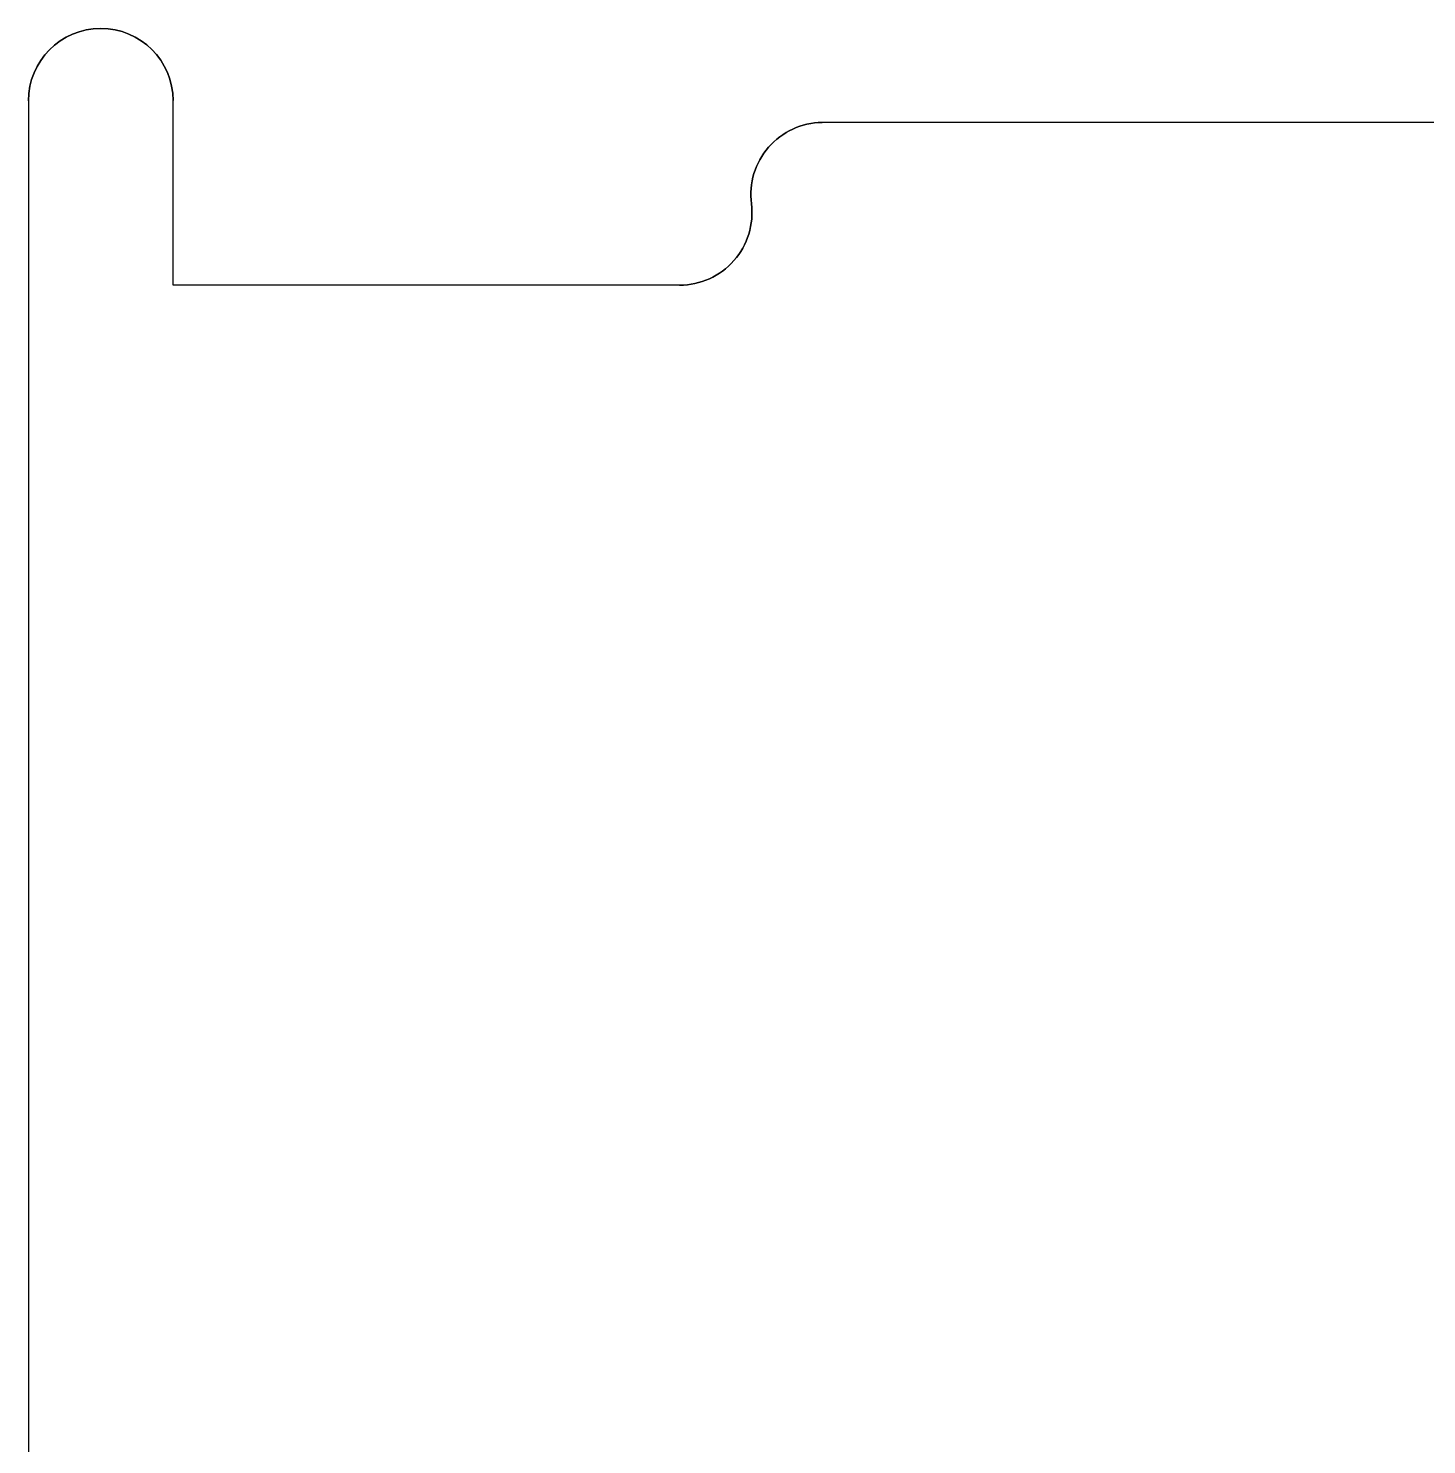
# Model space of a CAD drawing. Extents: x 131 to 216, y 113 to 303.
# Drawn here: x 135.76 to 174.41, y 264.24 to 303.39 of the extents above; entities that cross this region are included whole.
import ezdxf

# ---------------------------------------------------------------- set-up
doc = ezdxf.new("R2010")
doc.units = 0
doc.layers.get('0').update_dxf_attribs({"linetype": 'CONTINUOUS'})
doc.layers.add('A-DETL-___4', color=4, linetype='CONTINUOUS')

# ---------------------------------------------------------------- blocks, each defined once
blk = doc.blocks.new('*U7')
at = {"layer": 'A-DETL-___4', "extrusion": (-1, 1.0799e-08, 0)}
for p, q in [((135.765, 301.384), (135.765, 218.291)), ((135.765, 301.384, 5), (135.765, 218.291, 5)), ((135.765, 301.384), (135.765, 301.384, 5))]:
    blk.add_line(p, q, dxfattribs=at)
at = {"layer": 'A-DETL-___4'}
for p, q in [((135.765, 301.384), (135.765, 301.384, 5)), ((135.765, 301.384, 5), (135.765, 218.291, 5)), ((139.765, 301.392), (139.765, 301.392, 5)), ((139.765, 296.291, 5), (139.765, 301.392, 5)), ((157.702, 300.791), (157.702, 300.791, 5)), ((213.765, 300.791, 5), (157.702, 300.791, 5)), ((155.749, 298.543), (155.749, 298.543, 5)), ((155.749, 298.543), (155.749, 298.543, 5)), ((153.765, 296.291, 5), (139.765, 296.291, 5)), ((153.765, 296.291), (153.765, 296.291, 5))]:
    blk.add_line(p, q, dxfattribs=at)
at = {"layer": 'A-DETL-___4', "extrusion": (0, 0, -1)}
for p, q in [((135.765, 301.384), (135.765, 218.291)), ((139.765, 296.291), (139.765, 301.392)), ((213.765, 300.791), (157.702, 300.791)), ((153.765, 296.291), (139.765, 296.291))]:
    blk.add_line(p, q, dxfattribs=at)
at = {"layer": 'A-DETL-___4', "extrusion": (1, -3.567e-13, 0)}
for p, q in [((139.765, 296.291), (139.765, 301.392)), ((139.765, 301.392), (139.765, 301.392, 5)), ((139.765, 296.291, 5), (139.765, 301.392, 5)), ((139.765, 296.291), (139.765, 296.291, 5))]:
    blk.add_line(p, q, dxfattribs=at)
at = {"layer": 'A-DETL-___4', "extrusion": (-1.62e-14, 1, 0)}
for p, q in [((213.765, 300.791), (157.702, 300.791)), ((157.702, 300.791), (157.702, 300.791, 5)), ((213.765, 300.791, 5), (157.702, 300.791, 5))]:
    blk.add_line(p, q, dxfattribs=at)
at = {"layer": 'A-DETL-___4', "extrusion": (1e-16, 1, 0)}
for p, q in [((153.765, 296.291), (139.765, 296.291)), ((139.765, 296.291), (139.765, 296.291, 5)), ((153.765, 296.291, 5), (139.765, 296.291, 5)), ((153.765, 296.291), (153.765, 296.291, 5))]:
    blk.add_line(p, q, dxfattribs=at)
at = {"layer": 'A-DETL-___4', "extrusion": (0, 0, -1)}
for centre, start, end in [((-137.765, 301.388), 359.8892, 179.889), ((-157.734, 298.791), 352.8753, 89.1003), ((-153.765, 298.291), 172.7567, 270), ((-153.765, 298.291, -5), 172.7567, 270), ((-153.765, 298.291), 172.7567, 270)]:
    blk.add_arc(centre, 2, start, end, dxfattribs=at)
at = {"layer": 'A-DETL-___4'}
for centre, start, end in [((137.765, 301.388), 0.111, 180.1108), ((137.765, 301.388, 5), 0.111, 180.1108), ((137.765, 301.388, 5), 0.111, 180.1108), ((157.734, 298.791), 90.8997, 187.1247), ((157.734, 298.791, 5), 90.8997, 187.1247), ((157.734, 298.791, 5), 90.8997, 187.1247), ((153.765, 298.291, 5), 270, 7.2433)]:
    blk.add_arc(centre, 2, start, end, dxfattribs=at)

msp = doc.modelspace()

# ---------------------------------------------------------------- block references
msp.add_blockref('*U7', (0, 0))

doc.saveas('drawing.dxf')
